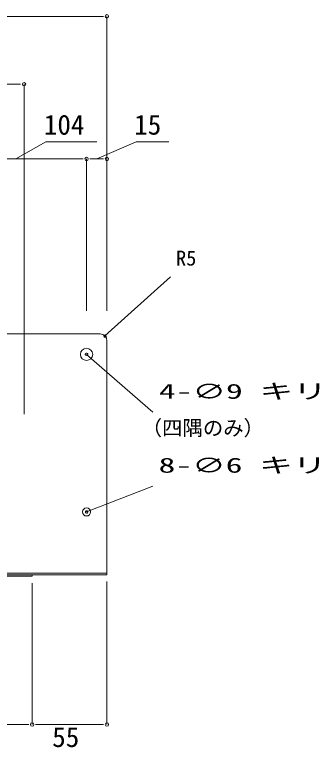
# Model space of a CAD drawing. Units: millimetres, scale not verified. Extents: x -1380 to 1380, y -955 to 955.
# Drawn here: x 421 to 646, y -630 to -90 of the extents above; entities that cross this region are included whole.
import ezdxf
from ezdxf.enums import TextEntityAlignment as Align

# ---------------------------------------------------------------- set-up
doc = ezdxf.new("R2010")
doc.units = ezdxf.units.MM
doc.header["$LTSCALE"] = 3
for name, color, linetype, lineweight in [('0-0_0', 7, 'Continuous', 15), ('0-2_L-2', 7, 'Continuous', 18), ('0-3_L-1', 7, 'Continuous', 18), ('0-8_MOJI', 7, 'Continuous', 18), ('0-9_SUNPO', 7, 'Continuous', 18)]:
    doc.layers.add(name, color=color, linetype=linetype, lineweight=lineweight)
doc.styles.add('ＭＳ ゴシック', font='')
doc.styles.get('ＭＳ ゴシック').set_extended_font_data('MS Gothic')

msp = doc.modelspace()

# ---------------------------------------------------------------- linework, layer by layer
at = {"layer": '0-0_0'}
for p, q in [((486.887, -91.56), (484.387, -91.56)), ((425.887, -141.56), (423.387, -141.56)), ((471.887, -196.56), (469.387, -196.56)), ((476.887, -196.56), (479.387, -196.56)), ((486.887, -196.56), (484.387, -196.56)), ((431.887, -612.886), (429.387, -612.886)), ((436.887, -612.886), (439.387, -612.886)), ((486.887, -612.886), (484.387, -612.886))]:
    msp.add_line(p, q, dxfattribs=at)
for centre, radius, start, end in [((489.387, -91.56), 1.25, 0, 180), ((489.387, -91.56), 1.25, 180, 0), ((428.387, -141.56), 1.25, 0, 180), ((428.387, -141.56), 1.25, 180, 0), ((474.387, -196.56), 1.25, 0, 180), ((474.387, -196.56), 1.25, 0, 180), ((474.387, -196.56), 1.25, 180, 0), ((474.387, -196.56), 1.25, 180, 0), ((489.387, -196.56), 1.25, 0, 180), ((489.387, -196.56), 1.25, 180, 0), ((487.922, -326.868), 0.938, 42.10646, 222.10646), ((487.922, -326.868), 0.938, 222.10646, 42.10646), ((474.387, -340.403), 0.938, 138.92787, 318.92787), ((474.387, -340.403), 0.938, 318.92787, 138.92787), ((474.387, -456.403), 0.938, 21.30595, 201.30595), ((474.387, -456.403), 0.938, 201.30595, 21.30595), ((434.387, -612.886), 1.25, 0, 180), ((434.387, -612.886), 1.25, 0, 180), ((434.387, -612.886), 1.25, 180, 0), ((434.387, -612.886), 1.25, 180, 0), ((489.387, -612.886), 1.25, 0, 180), ((489.387, -612.886), 1.25, 180, 0)]:
    msp.add_arc(centre, radius, start, end, dxfattribs=at)
at = {"layer": '0-2_L-2'}
msp.add_lwpolyline([(192.387, -503.803), (434.387, -503.803), (434.387, -502.603), (192.387, -502.603)], close=True, dxfattribs=at)
at = {"layer": '0-3_L-1'}
for p, q in [((484.387, -325.403), (142.387, -325.403)), ((489.387, -501.403), (489.387, -330.403))]:
    msp.add_line(p, q, dxfattribs=at)
msp.add_lwpolyline([(489.387, -502.603), (137.387, -502.603), (137.387, -501.403), (489.387, -501.403)], close=True, dxfattribs=at)
for centre, radius in [((474.387, -340.403), 4.5), ((474.387, -456.403), 3)]:
    msp.add_circle(centre, radius, dxfattribs=at)
msp.add_arc((484.387, -330.403), 5, 0, 90, dxfattribs=at)
at = {"layer": '0-9_SUNPO'}
for p, q in [((142.387, -91.56), (484.387, -91.56)), ((489.387, -308.362), (489.387, -91.56)), ((203.387, -141.56), (423.387, -141.56)), ((428.387, -384.403), (428.387, -141.56)), ((375.387, -196.56), (469.387, -196.56)), ((474.387, -308.376), (474.387, -196.56)), ((474.387, -308.376), (474.387, -196.56)), ((479.387, -196.56), (484.387, -196.56)), ((489.387, -308.362), (489.387, -196.56)), ((487.922, -326.868), (536.092, -283.333)), ((474.387, -340.403), (523.179, -382.926)), ((474.387, -456.403), (523.179, -437.374)), ((434.387, -508.803), (434.387, -612.886)), ((434.387, -508.803), (434.387, -612.886)), ((489.387, -507.603), (489.387, -612.886)), ((197.387, -612.886), (429.387, -612.886)), ((484.387, -612.886), (439.387, -612.886))]:
    msp.add_line(p, q, dxfattribs=at)
for points in [[(422.387, -196.56), (444.471, -184.06), (482.004, -184.06)], [(481.887, -196.56), (510.929, -184.06), (534.858, -184.06)]]:
    msp.add_lwpolyline(points, dxfattribs=at)

# ---------------------------------------------------------------- texts
at = {"layer": '0-8_MOJI', "style": 'ＭＳ ゴシック'}
for s, p in [('R5', (540.178, -278.333)), ('（四隅のみ）', (514.93, -403.383))]:
    msp.add_text(s, height=11, dxfattribs=at).set_placement(p, align=Align.BOTTOM_LEFT)
at = {"layer": '0-8_MOJI', "style": 'ＭＳ ゴシック', "width": 1.65}
for s, p in [('4-∅9 キリ', (527.57, -376.403)), ('8-∅6 キリ', (527.342, -430.851))]:
    msp.add_text(s, height=11, dxfattribs=at).set_placement(p, align=Align.BOTTOM_LEFT)
at = {"layer": '0-9_SUNPO', "style": 'ＭＳ ゴシック'}
for s, p in [('104', (442.933, -183.06)), ('15', (509.391, -183.06)), ('55', (449.095, -633.886))]:
    msp.add_text(s, height=14.66, dxfattribs=at).set_placement(p, align=Align.BOTTOM_LEFT)

doc.saveas('drawing.dxf')
